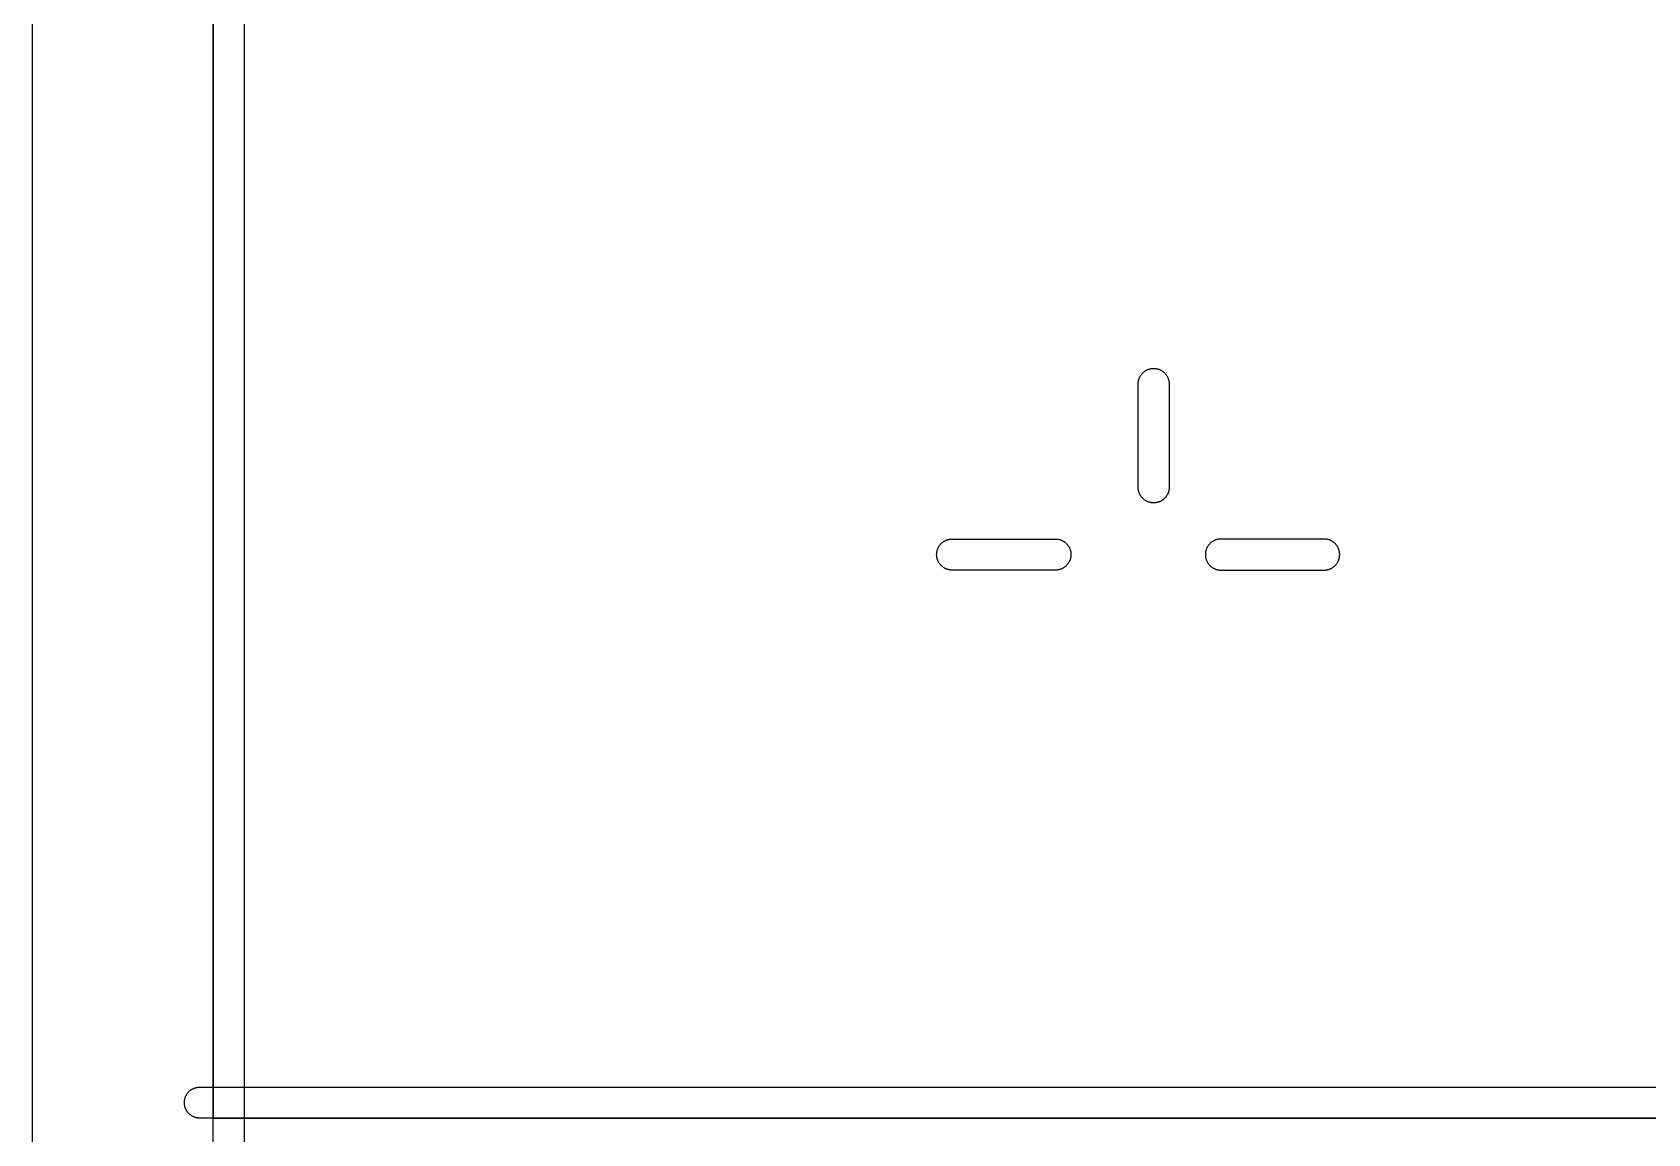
# Model space of a CAD drawing. Extents: x 0 to 1220, y 0 to 2440.
# Drawn here: x 0 to 312.6, y 1530.5 to 1743.5 of the extents above; entities that cross this region are included whole.
import ezdxf

# ---------------------------------------------------------------- set-up
doc = ezdxf.new("R2010")
doc.units = 0
for name, color, linetype in [('CUT_6_12MM', 6, 'CONTINUOUS'), ('PLATTE_1220_2440', 7, 'CONTINUOUS'), ('POCKET_6_12MM', 80, 'CONTINUOUS'), ('POCKET_6__6MM', 4, 'CONTINUOUS')]:
    doc.layers.add(name, color=color, linetype=linetype)

msp = doc.modelspace()

# ---------------------------------------------------------------- linework, layer by layer
at = {"layer": 'CUT_6_12MM'}
for p, q in [((35, 1953.54), (35, 1533.54)), ((35, 1533.54), (1185, 1533.54))]:
    msp.add_line(p, q, dxfattribs=at)
at = {"layer": 'PLATTE_1220_2440'}
msp.add_line((0, 2440), (0, 0), dxfattribs=at)
at = {"layer": 'POCKET_6_12MM'}
for p, q in [((214, 1675.64), (214.01, 1675.74)), ((214, 1675.54), (214, 1675.64)), ((214, 1655.54), (214, 1675.54)), ((214.01, 1675.74), (214.02, 1675.85)), ((214.02, 1675.85), (214.03, 1675.95)), ((214.03, 1675.95), (214.04, 1676.05)), ((214.04, 1676.05), (214.06, 1676.15)), ((214.06, 1676.15), (214.09, 1676.26)), ((214.09, 1676.26), (214.11, 1676.36)), ((214.11, 1676.36), (214.14, 1676.46)), ((214.14, 1676.46), (214.18, 1676.55)), ((214.18, 1676.55), (214.21, 1676.65)), ((214.21, 1676.65), (214.25, 1676.75)), ((214.25, 1676.75), (214.3, 1676.84)), ((214.3, 1676.84), (214.34, 1676.93)), ((214.34, 1676.93), (214.39, 1677.02)), ((214.39, 1677.02), (214.45, 1677.11)), ((214.45, 1677.11), (214.5, 1677.2)), ((214.5, 1677.2), (214.56, 1677.28)), ((214.56, 1677.28), (214.62, 1677.37)), ((214.62, 1677.37), (214.69, 1677.45)), ((214.69, 1677.45), (214.75, 1677.53)), ((214.75, 1677.53), (214.82, 1677.6)), ((214.82, 1677.6), (214.9, 1677.68)), ((214.9, 1677.68), (214.97, 1677.75)), ((214.97, 1677.75), (215.05, 1677.82)), ((215.05, 1677.82), (215.13, 1677.88)), ((215.13, 1677.88), (215.21, 1677.95)), ((215.21, 1677.95), (215.3, 1678.01)), ((215.3, 1678.01), (215.38, 1678.06)), ((215.38, 1678.06), (215.47, 1678.12)), ((215.47, 1678.12), (215.56, 1678.17)), ((215.56, 1678.17), (215.65, 1678.22)), ((215.65, 1678.22), (215.75, 1678.26)), ((215.75, 1678.26), (215.84, 1678.3)), ((215.84, 1678.3), (215.94, 1678.34)), ((215.94, 1678.34), (216.03, 1678.38)), ((216.03, 1678.38), (216.13, 1678.41)), ((216.13, 1678.41), (216.23, 1678.44)), ((216.23, 1678.44), (216.33, 1678.46)), ((216.33, 1678.46), (216.43, 1678.48)), ((216.43, 1678.48), (216.54, 1678.5)), ((216.54, 1678.5), (216.64, 1678.52)), ((216.64, 1678.52), (216.74, 1678.53)), ((216.74, 1678.53), (216.84, 1678.53)), ((216.84, 1678.53), (216.95, 1678.54)), ((216.95, 1678.54), (217.05, 1678.54)), ((217.05, 1678.54), (217.16, 1678.53)), ((217.16, 1678.53), (217.26, 1678.53)), ((217.26, 1678.53), (217.36, 1678.52)), ((217.36, 1678.52), (217.46, 1678.5)), ((217.46, 1678.5), (217.57, 1678.48)), ((217.57, 1678.48), (217.67, 1678.46)), ((217.67, 1678.46), (217.77, 1678.44)), ((217.77, 1678.44), (217.87, 1678.41)), ((217.87, 1678.41), (217.97, 1678.38)), ((217.97, 1678.38), (218.06, 1678.34)), ((218.06, 1678.34), (218.16, 1678.3)), ((218.16, 1678.3), (218.25, 1678.26)), ((218.25, 1678.26), (218.35, 1678.22)), ((218.35, 1678.22), (218.44, 1678.17)), ((218.44, 1678.17), (218.53, 1678.12)), ((218.53, 1678.12), (218.62, 1678.06)), ((218.62, 1678.06), (218.7, 1678.01)), ((218.7, 1678.01), (218.79, 1677.95)), ((218.79, 1677.95), (218.87, 1677.88)), ((218.87, 1677.88), (218.95, 1677.82)), ((218.95, 1677.82), (219.03, 1677.75)), ((219.03, 1677.75), (219.1, 1677.68)), ((219.1, 1677.68), (219.18, 1677.6)), ((219.18, 1677.6), (219.25, 1677.53)), ((219.25, 1677.53), (219.31, 1677.45)), ((219.31, 1677.45), (219.38, 1677.37)), ((219.38, 1677.37), (219.44, 1677.28)), ((219.44, 1677.28), (219.5, 1677.2)), ((219.5, 1677.2), (219.55, 1677.11)), ((219.55, 1677.11), (219.61, 1677.02)), ((219.61, 1677.02), (219.66, 1676.93)), ((219.66, 1676.93), (219.7, 1676.84)), ((219.7, 1676.84), (219.75, 1676.75)), ((219.75, 1676.75), (219.79, 1676.65)), ((219.79, 1676.65), (219.82, 1676.55)), ((219.82, 1676.55), (219.86, 1676.46)), ((219.86, 1676.46), (219.89, 1676.36)), ((219.89, 1676.36), (219.91, 1676.26)), ((219.91, 1676.26), (219.94, 1676.15)), ((219.94, 1676.15), (219.96, 1676.05)), ((219.96, 1676.05), (219.97, 1675.95)), ((219.97, 1675.95), (219.98, 1675.85)), ((219.98, 1675.85), (219.99, 1675.74)), ((219.99, 1675.74), (220, 1675.64)), ((220, 1675.64), (220, 1675.54)), ((220, 1675.54), (220, 1655.54)), ((214, 1655.44), (214, 1655.54)), ((214.01, 1655.33), (214, 1655.44)), ((214.02, 1655.23), (214.01, 1655.33)), ((214.03, 1655.13), (214.02, 1655.23)), ((214.04, 1655.03), (214.03, 1655.13)), ((214.06, 1654.93), (214.04, 1655.03)), ((214.09, 1654.83), (214.06, 1654.93)), ((214.11, 1654.73), (214.09, 1654.83)), ((214.14, 1654.63), (214.11, 1654.73)), ((214.17, 1654.53), (214.14, 1654.63)), ((214.21, 1654.44), (214.17, 1654.53)), ((214.25, 1654.34), (214.21, 1654.44)), ((214.29, 1654.25), (214.25, 1654.34)), ((214.34, 1654.16), (214.29, 1654.25)), ((214.39, 1654.07), (214.34, 1654.16)), ((214.44, 1653.98), (214.39, 1654.07)), ((214.49, 1653.89), (214.44, 1653.98)), ((214.55, 1653.81), (214.49, 1653.89)), ((214.61, 1653.73), (214.55, 1653.81)), ((214.67, 1653.64), (214.61, 1653.73)), ((219.39, 1653.73), (219.33, 1653.64)), ((219.45, 1653.81), (219.39, 1653.73)), ((219.51, 1653.89), (219.45, 1653.81)), ((219.56, 1653.98), (219.51, 1653.89)), ((219.61, 1654.07), (219.56, 1653.98)), ((219.66, 1654.16), (219.61, 1654.07)), ((219.71, 1654.25), (219.66, 1654.16)), ((219.75, 1654.34), (219.71, 1654.25)), ((219.79, 1654.44), (219.75, 1654.34)), ((219.83, 1654.53), (219.79, 1654.44)), ((219.86, 1654.63), (219.83, 1654.53)), ((219.89, 1654.73), (219.86, 1654.63)), ((219.91, 1654.83), (219.89, 1654.73)), ((219.94, 1654.93), (219.91, 1654.83)), ((219.96, 1655.03), (219.94, 1654.93)), ((219.97, 1655.13), (219.96, 1655.03)), ((219.98, 1655.23), (219.97, 1655.13)), ((219.99, 1655.33), (219.98, 1655.23)), ((220, 1655.44), (219.99, 1655.33)), ((220, 1655.54), (220, 1655.44)), ((214.74, 1653.57), (214.67, 1653.64)), ((214.81, 1653.49), (214.74, 1653.57)), ((214.88, 1653.42), (214.81, 1653.49)), ((214.95, 1653.35), (214.88, 1653.42)), ((215.03, 1653.28), (214.95, 1653.35)), ((215.11, 1653.21), (215.03, 1653.28)), ((215.19, 1653.15), (215.11, 1653.21)), ((215.27, 1653.09), (215.19, 1653.15)), ((215.35, 1653.03), (215.27, 1653.09)), ((215.44, 1652.97), (215.35, 1653.03)), ((215.53, 1652.92), (215.44, 1652.97)), ((215.62, 1652.87), (215.53, 1652.92)), ((215.71, 1652.83), (215.62, 1652.87)), ((215.8, 1652.79), (215.71, 1652.83)), ((215.9, 1652.75), (215.8, 1652.79)), ((216, 1652.71), (215.9, 1652.75)), ((216.09, 1652.68), (216, 1652.71)), ((216.19, 1652.65), (216.09, 1652.68)), ((216.29, 1652.62), (216.19, 1652.65)), ((216.39, 1652.6), (216.29, 1652.62)), ((216.49, 1652.58), (216.39, 1652.6)), ((216.59, 1652.57), (216.49, 1652.58)), ((216.69, 1652.55), (216.59, 1652.57)), ((216.8, 1652.54), (216.69, 1652.55)), ((216.9, 1652.54), (216.8, 1652.54)), ((217, 1652.54), (216.9, 1652.54)), ((217.1, 1652.54), (217, 1652.54)), ((217.2, 1652.54), (217.1, 1652.54)), ((217.31, 1652.55), (217.2, 1652.54)), ((217.41, 1652.57), (217.31, 1652.55)), ((217.51, 1652.58), (217.41, 1652.57)), ((217.61, 1652.6), (217.51, 1652.58)), ((217.71, 1652.62), (217.61, 1652.6)), ((217.81, 1652.65), (217.71, 1652.62)), ((217.91, 1652.68), (217.81, 1652.65)), ((218, 1652.71), (217.91, 1652.68)), ((218.1, 1652.75), (218, 1652.71)), ((218.2, 1652.79), (218.1, 1652.75)), ((218.29, 1652.83), (218.2, 1652.79)), ((218.38, 1652.87), (218.29, 1652.83)), ((218.47, 1652.92), (218.38, 1652.87)), ((218.56, 1652.97), (218.47, 1652.92)), ((218.65, 1653.03), (218.56, 1652.97)), ((218.73, 1653.09), (218.65, 1653.03)), ((218.81, 1653.15), (218.73, 1653.09)), ((218.89, 1653.21), (218.81, 1653.15)), ((218.97, 1653.28), (218.89, 1653.21)), ((219.05, 1653.35), (218.97, 1653.28)), ((219.12, 1653.42), (219.05, 1653.35)), ((219.19, 1653.49), (219.12, 1653.42)), ((219.26, 1653.57), (219.19, 1653.49)), ((219.33, 1653.64), (219.26, 1653.57)), ((175.55, 1644.27), (175.61, 1644.35)), ((175.61, 1644.35), (175.67, 1644.43)), ((175.67, 1644.43), (175.74, 1644.51)), ((175.74, 1644.51), (175.81, 1644.59)), ((175.81, 1644.59), (175.88, 1644.66)), ((175.88, 1644.66), (175.95, 1644.73)), ((175.95, 1644.73), (176.03, 1644.8)), ((176.03, 1644.8), (176.11, 1644.86)), ((176.11, 1644.86), (176.19, 1644.93)), ((176.19, 1644.93), (176.27, 1644.99)), ((176.27, 1644.99), (176.35, 1645.05)), ((176.35, 1645.05), (176.44, 1645.1)), ((176.44, 1645.1), (176.53, 1645.15)), ((176.53, 1645.15), (176.62, 1645.2)), ((176.62, 1645.2), (176.71, 1645.25)), ((176.71, 1645.25), (176.8, 1645.29)), ((176.8, 1645.29), (176.9, 1645.33)), ((176.9, 1645.33), (177, 1645.36)), ((177, 1645.36), (177.09, 1645.4)), ((177.09, 1645.4), (177.19, 1645.43)), ((177.19, 1645.43), (177.29, 1645.45)), ((177.29, 1645.45), (177.39, 1645.48)), ((177.39, 1645.48), (177.49, 1645.49)), ((177.49, 1645.49), (177.59, 1645.51)), ((177.59, 1645.51), (177.69, 1645.52)), ((177.69, 1645.52), (177.8, 1645.53)), ((177.8, 1645.53), (177.9, 1645.54)), ((177.9, 1645.54), (178, 1645.54)), ((178, 1645.54), (198, 1645.54)), ((198, 1645.54), (198.1, 1645.54)), ((198.1, 1645.54), (198.21, 1645.53)), ((198.21, 1645.53), (198.31, 1645.52)), ((198.31, 1645.52), (198.41, 1645.51)), ((198.41, 1645.51), (198.52, 1645.49)), ((198.52, 1645.49), (198.62, 1645.47)), ((198.62, 1645.47), (198.72, 1645.45)), ((198.72, 1645.45), (198.82, 1645.42)), ((198.82, 1645.42), (198.92, 1645.39)), ((198.92, 1645.39), (199.02, 1645.36)), ((199.02, 1645.36), (199.11, 1645.32)), ((199.11, 1645.32), (199.21, 1645.28)), ((199.21, 1645.28), (199.3, 1645.24)), ((199.3, 1645.24), (199.39, 1645.19)), ((199.39, 1645.19), (199.49, 1645.14)), ((199.49, 1645.14), (199.57, 1645.09)), ((199.57, 1645.09), (199.66, 1645.04)), ((199.66, 1645.04), (199.75, 1644.98)), ((199.75, 1644.98), (199.83, 1644.92)), ((199.83, 1644.92), (199.91, 1644.85)), ((199.91, 1644.85), (199.99, 1644.78)), ((199.99, 1644.78), (200.07, 1644.71)), ((200.07, 1644.71), (200.14, 1644.64)), ((200.14, 1644.64), (200.21, 1644.57)), ((200.21, 1644.57), (200.28, 1644.49)), ((200.28, 1644.49), (200.35, 1644.41)), ((200.35, 1644.41), (200.41, 1644.33)), ((200.41, 1644.33), (200.47, 1644.24)), ((227.59, 1644.33), (227.53, 1644.24)), ((227.65, 1644.41), (227.59, 1644.33)), ((227.72, 1644.49), (227.65, 1644.41)), ((227.79, 1644.57), (227.72, 1644.49)), ((227.86, 1644.64), (227.79, 1644.57)), ((227.93, 1644.71), (227.86, 1644.64)), ((228.01, 1644.78), (227.93, 1644.71)), ((228.09, 1644.85), (228.01, 1644.78)), ((228.17, 1644.92), (228.09, 1644.85)), ((228.25, 1644.98), (228.17, 1644.92)), ((228.34, 1645.04), (228.25, 1644.98)), ((228.43, 1645.09), (228.34, 1645.04)), ((228.51, 1645.14), (228.43, 1645.09)), ((228.61, 1645.19), (228.51, 1645.14)), ((228.7, 1645.24), (228.61, 1645.19)), ((228.79, 1645.28), (228.7, 1645.24)), ((228.89, 1645.32), (228.79, 1645.28)), ((228.98, 1645.36), (228.89, 1645.32)), ((229.08, 1645.39), (228.98, 1645.36)), ((229.18, 1645.42), (229.08, 1645.39)), ((229.28, 1645.45), (229.18, 1645.42)), ((229.38, 1645.47), (229.28, 1645.45)), ((229.48, 1645.49), (229.38, 1645.47)), ((229.59, 1645.51), (229.48, 1645.49)), ((229.69, 1645.52), (229.59, 1645.51)), ((229.79, 1645.53), (229.69, 1645.52)), ((229.9, 1645.54), (229.79, 1645.53)), ((230, 1645.54), (229.9, 1645.54)), ((250, 1645.54), (230, 1645.54)), ((250.1, 1645.54), (250, 1645.54)), ((250.2, 1645.53), (250.1, 1645.54)), ((250.31, 1645.52), (250.2, 1645.53)), ((250.41, 1645.51), (250.31, 1645.52)), ((250.51, 1645.49), (250.41, 1645.51)), ((250.61, 1645.48), (250.51, 1645.49)), ((250.71, 1645.45), (250.61, 1645.48)), ((250.81, 1645.43), (250.71, 1645.45)), ((250.91, 1645.4), (250.81, 1645.43)), ((251, 1645.36), (250.91, 1645.4)), ((251.1, 1645.33), (251, 1645.36)), ((251.2, 1645.29), (251.1, 1645.33)), ((251.29, 1645.25), (251.2, 1645.29)), ((251.38, 1645.2), (251.29, 1645.25)), ((251.47, 1645.15), (251.38, 1645.2)), ((251.56, 1645.1), (251.47, 1645.15)), ((251.65, 1645.05), (251.56, 1645.1)), ((251.73, 1644.99), (251.65, 1645.05)), ((251.81, 1644.93), (251.73, 1644.99)), ((251.89, 1644.86), (251.81, 1644.93)), ((251.97, 1644.8), (251.89, 1644.86)), ((252.05, 1644.73), (251.97, 1644.8)), ((252.12, 1644.66), (252.05, 1644.73)), ((252.19, 1644.59), (252.12, 1644.66)), ((252.26, 1644.51), (252.19, 1644.59)), ((252.33, 1644.43), (252.26, 1644.51)), ((252.39, 1644.35), (252.33, 1644.43)), ((252.45, 1644.27), (252.39, 1644.35)), ((175, 1642.64), (175.01, 1642.74)), ((175, 1642.54), (175, 1642.64)), ((175, 1642.44), (175, 1642.54)), ((175.01, 1642.33), (175, 1642.44)), ((175.01, 1642.74), (175.02, 1642.84)), ((175.02, 1642.23), (175.01, 1642.33)), ((175.02, 1642.84), (175.03, 1642.95)), ((175.03, 1642.13), (175.02, 1642.23)), ((175.03, 1642.95), (175.04, 1643.05)), ((175.04, 1642.03), (175.03, 1642.13)), ((175.04, 1643.05), (175.06, 1643.15)), ((175.06, 1641.93), (175.04, 1642.03)), ((175.06, 1643.15), (175.09, 1643.25)), ((175.09, 1641.83), (175.06, 1641.93)), ((175.09, 1643.25), (175.11, 1643.35)), ((175.11, 1641.73), (175.09, 1641.83)), ((175.11, 1643.35), (175.14, 1643.45)), ((175.14, 1641.63), (175.11, 1641.73)), ((175.14, 1643.45), (175.17, 1643.54)), ((175.17, 1641.53), (175.14, 1641.63)), ((175.17, 1643.54), (175.21, 1643.64)), ((175.21, 1641.44), (175.17, 1641.53)), ((175.21, 1643.64), (175.25, 1643.73)), ((175.25, 1641.34), (175.21, 1641.44)), ((175.25, 1643.73), (175.29, 1643.83)), ((175.29, 1641.25), (175.25, 1641.34)), ((175.29, 1643.83), (175.34, 1643.92)), ((175.34, 1641.16), (175.29, 1641.25)), ((175.34, 1643.92), (175.39, 1644.01)), ((175.39, 1641.07), (175.34, 1641.16)), ((175.39, 1644.01), (175.44, 1644.1)), ((175.44, 1644.1), (175.49, 1644.18)), ((175.49, 1644.18), (175.55, 1644.27)), ((200.47, 1644.24), (200.53, 1644.16)), ((200.53, 1644.16), (200.58, 1644.07)), ((200.58, 1644.07), (200.63, 1643.98)), ((200.63, 1643.98), (200.68, 1643.89)), ((200.68, 1641.19), (200.63, 1641.1)), ((200.68, 1643.89), (200.72, 1643.79)), ((200.72, 1641.28), (200.68, 1641.19)), ((200.72, 1643.79), (200.77, 1643.7)), ((200.77, 1641.38), (200.72, 1641.28)), ((200.77, 1643.7), (200.81, 1643.6)), ((200.81, 1641.47), (200.77, 1641.38)), ((200.81, 1643.6), (200.84, 1643.5)), ((200.84, 1641.57), (200.81, 1641.47)), ((200.84, 1643.5), (200.87, 1643.41)), ((200.87, 1641.67), (200.84, 1641.57)), ((200.87, 1643.41), (200.9, 1643.31)), ((200.9, 1641.77), (200.87, 1641.67)), ((200.9, 1643.31), (200.92, 1643.21)), ((200.92, 1641.87), (200.9, 1641.77)), ((200.92, 1643.21), (200.95, 1643.1)), ((200.95, 1641.97), (200.92, 1641.87)), ((200.95, 1643.1), (200.96, 1643)), ((200.96, 1642.07), (200.95, 1641.97)), ((200.96, 1643), (200.98, 1642.9)), ((200.98, 1642.18), (200.96, 1642.07)), ((200.98, 1642.9), (200.99, 1642.8)), ((200.99, 1642.28), (200.98, 1642.18)), ((200.99, 1642.8), (201, 1642.69)), ((201, 1642.38), (200.99, 1642.28)), ((201, 1642.69), (201, 1642.59)), ((201, 1642.59), (201, 1642.49)), ((201, 1642.49), (201, 1642.38)), ((227.01, 1642.8), (227, 1642.69)), ((227, 1642.69), (227, 1642.59)), ((227, 1642.59), (227, 1642.49)), ((227, 1642.49), (227, 1642.38)), ((227, 1642.38), (227.01, 1642.28)), ((227.02, 1642.9), (227.01, 1642.8)), ((227.01, 1642.28), (227.02, 1642.18)), ((227.04, 1643), (227.02, 1642.9)), ((227.02, 1642.18), (227.04, 1642.07)), ((227.05, 1643.1), (227.04, 1643)), ((227.04, 1642.07), (227.05, 1641.97)), ((227.08, 1643.21), (227.05, 1643.1)), ((227.05, 1641.97), (227.08, 1641.87)), ((227.1, 1643.31), (227.08, 1643.21)), ((227.08, 1641.87), (227.1, 1641.77)), ((227.13, 1643.41), (227.1, 1643.31)), ((227.1, 1641.77), (227.13, 1641.67)), ((227.16, 1643.5), (227.13, 1643.41)), ((227.13, 1641.67), (227.16, 1641.57)), ((227.19, 1643.6), (227.16, 1643.5)), ((227.16, 1641.57), (227.19, 1641.47)), ((227.23, 1643.7), (227.19, 1643.6)), ((227.19, 1641.47), (227.23, 1641.38)), ((227.28, 1643.79), (227.23, 1643.7)), ((227.23, 1641.38), (227.28, 1641.28)), ((227.32, 1643.89), (227.28, 1643.79)), ((227.28, 1641.28), (227.32, 1641.19)), ((227.37, 1643.98), (227.32, 1643.89)), ((227.32, 1641.19), (227.37, 1641.1)), ((227.42, 1644.07), (227.37, 1643.98)), ((227.47, 1644.16), (227.42, 1644.07)), ((227.53, 1644.24), (227.47, 1644.16)), ((252.51, 1644.18), (252.45, 1644.27)), ((252.56, 1644.1), (252.51, 1644.18)), ((252.61, 1644.01), (252.56, 1644.1)), ((252.66, 1643.92), (252.61, 1644.01)), ((252.61, 1641.07), (252.66, 1641.16)), ((252.71, 1643.83), (252.66, 1643.92)), ((252.66, 1641.16), (252.71, 1641.25)), ((252.75, 1643.73), (252.71, 1643.83)), ((252.71, 1641.25), (252.75, 1641.34)), ((252.79, 1643.64), (252.75, 1643.73)), ((252.75, 1641.34), (252.79, 1641.44)), ((252.83, 1643.54), (252.79, 1643.64)), ((252.79, 1641.44), (252.83, 1641.53)), ((252.86, 1643.45), (252.83, 1643.54)), ((252.83, 1641.53), (252.86, 1641.63)), ((252.89, 1643.35), (252.86, 1643.45)), ((252.86, 1641.63), (252.89, 1641.73)), ((252.91, 1643.25), (252.89, 1643.35)), ((252.89, 1641.73), (252.91, 1641.83)), ((252.94, 1643.15), (252.91, 1643.25)), ((252.91, 1641.83), (252.94, 1641.93)), ((252.96, 1643.05), (252.94, 1643.15)), ((252.94, 1641.93), (252.96, 1642.03)), ((252.97, 1642.95), (252.96, 1643.05)), ((252.96, 1642.03), (252.97, 1642.13)), ((252.98, 1642.84), (252.97, 1642.95)), ((252.97, 1642.13), (252.98, 1642.23)), ((252.99, 1642.74), (252.98, 1642.84)), ((252.98, 1642.23), (252.99, 1642.33)), ((253, 1642.64), (252.99, 1642.74)), ((252.99, 1642.33), (253, 1642.44)), ((253, 1642.54), (253, 1642.64)), ((253, 1642.44), (253, 1642.54)), ((175.44, 1640.98), (175.39, 1641.07)), ((175.49, 1640.89), (175.44, 1640.98)), ((175.55, 1640.81), (175.49, 1640.89)), ((175.61, 1640.73), (175.55, 1640.81)), ((175.67, 1640.64), (175.61, 1640.73)), ((175.74, 1640.57), (175.67, 1640.64)), ((175.81, 1640.49), (175.74, 1640.57)), ((175.88, 1640.42), (175.81, 1640.49)), ((175.95, 1640.35), (175.88, 1640.42)), ((176.03, 1640.28), (175.95, 1640.35)), ((176.11, 1640.21), (176.03, 1640.28)), ((176.19, 1640.15), (176.11, 1640.21)), ((176.27, 1640.09), (176.19, 1640.15)), ((176.35, 1640.03), (176.27, 1640.09)), ((176.44, 1639.97), (176.35, 1640.03)), ((176.53, 1639.92), (176.44, 1639.97)), ((176.62, 1639.87), (176.53, 1639.92)), ((176.71, 1639.83), (176.62, 1639.87)), ((176.8, 1639.79), (176.71, 1639.83)), ((176.9, 1639.75), (176.8, 1639.79)), ((177, 1639.71), (176.9, 1639.75)), ((177.09, 1639.68), (177, 1639.71)), ((177.19, 1639.65), (177.09, 1639.68)), ((177.29, 1639.62), (177.19, 1639.65)), ((177.39, 1639.6), (177.29, 1639.62)), ((177.49, 1639.58), (177.39, 1639.6)), ((177.59, 1639.57), (177.49, 1639.58)), ((177.69, 1639.55), (177.59, 1639.57)), ((177.8, 1639.54), (177.69, 1639.55)), ((177.9, 1639.54), (177.8, 1639.54)), ((178, 1639.54), (177.9, 1639.54)), ((198, 1639.54), (178, 1639.54)), ((198.1, 1639.54), (198, 1639.54)), ((198.21, 1639.54), (198.1, 1639.54)), ((198.31, 1639.55), (198.21, 1639.54)), ((198.41, 1639.57), (198.31, 1639.55)), ((198.52, 1639.58), (198.41, 1639.57)), ((198.62, 1639.6), (198.52, 1639.58)), ((198.72, 1639.63), (198.62, 1639.6)), ((198.82, 1639.65), (198.72, 1639.63)), ((198.92, 1639.68), (198.82, 1639.65)), ((199.02, 1639.71), (198.92, 1639.68)), ((199.11, 1639.75), (199.02, 1639.71)), ((199.21, 1639.79), (199.11, 1639.75)), ((199.3, 1639.83), (199.21, 1639.79)), ((199.39, 1639.88), (199.3, 1639.83)), ((199.49, 1639.93), (199.39, 1639.88)), ((199.57, 1639.98), (199.49, 1639.93)), ((199.66, 1640.04), (199.57, 1639.98)), ((199.75, 1640.1), (199.66, 1640.04)), ((199.83, 1640.16), (199.75, 1640.1)), ((199.91, 1640.22), (199.83, 1640.16)), ((199.99, 1640.29), (199.91, 1640.22)), ((200.07, 1640.36), (199.99, 1640.29)), ((200.14, 1640.43), (200.07, 1640.36)), ((200.21, 1640.51), (200.14, 1640.43)), ((200.28, 1640.59), (200.21, 1640.51)), ((200.35, 1640.67), (200.28, 1640.59)), ((200.41, 1640.75), (200.35, 1640.67)), ((200.47, 1640.83), (200.41, 1640.75)), ((200.53, 1640.92), (200.47, 1640.83)), ((200.58, 1641.01), (200.53, 1640.92)), ((200.63, 1641.1), (200.58, 1641.01)), ((227.37, 1641.1), (227.42, 1641.01)), ((227.42, 1641.01), (227.47, 1640.92)), ((227.47, 1640.92), (227.53, 1640.83)), ((227.53, 1640.83), (227.59, 1640.75)), ((227.59, 1640.75), (227.65, 1640.67)), ((227.65, 1640.67), (227.72, 1640.59)), ((227.72, 1640.59), (227.79, 1640.51)), ((227.79, 1640.51), (227.86, 1640.43)), ((227.86, 1640.43), (227.93, 1640.36)), ((227.93, 1640.36), (228.01, 1640.29)), ((228.01, 1640.29), (228.09, 1640.22)), ((228.09, 1640.22), (228.17, 1640.16)), ((228.17, 1640.16), (228.25, 1640.1)), ((228.25, 1640.1), (228.34, 1640.04)), ((228.34, 1640.04), (228.43, 1639.98)), ((228.43, 1639.98), (228.51, 1639.93)), ((228.51, 1639.93), (228.61, 1639.88)), ((228.61, 1639.88), (228.7, 1639.83)), ((228.7, 1639.83), (228.79, 1639.79)), ((228.79, 1639.79), (228.89, 1639.75)), ((228.89, 1639.75), (228.98, 1639.71)), ((228.98, 1639.71), (229.08, 1639.68)), ((229.08, 1639.68), (229.18, 1639.65)), ((229.18, 1639.65), (229.28, 1639.63)), ((229.28, 1639.63), (229.38, 1639.6)), ((229.38, 1639.6), (229.48, 1639.58)), ((229.48, 1639.58), (229.59, 1639.57)), ((229.59, 1639.57), (229.69, 1639.55)), ((229.69, 1639.55), (229.79, 1639.54)), ((229.79, 1639.54), (229.9, 1639.54)), ((229.9, 1639.54), (230, 1639.54)), ((230, 1639.54), (250, 1639.54)), ((250, 1639.54), (250.1, 1639.54)), ((250.1, 1639.54), (250.2, 1639.54)), ((250.2, 1639.54), (250.31, 1639.55)), ((250.31, 1639.55), (250.41, 1639.57)), ((250.41, 1639.57), (250.51, 1639.58)), ((250.51, 1639.58), (250.61, 1639.6)), ((250.61, 1639.6), (250.71, 1639.62)), ((250.71, 1639.62), (250.81, 1639.65)), ((250.81, 1639.65), (250.91, 1639.68)), ((250.91, 1639.68), (251, 1639.71)), ((251, 1639.71), (251.1, 1639.75)), ((251.1, 1639.75), (251.2, 1639.79)), ((251.2, 1639.79), (251.29, 1639.83)), ((251.29, 1639.83), (251.38, 1639.87)), ((251.38, 1639.87), (251.47, 1639.92)), ((251.47, 1639.92), (251.56, 1639.97)), ((251.56, 1639.97), (251.65, 1640.03)), ((251.65, 1640.03), (251.73, 1640.09)), ((251.73, 1640.09), (251.81, 1640.15)), ((251.81, 1640.15), (251.89, 1640.21)), ((251.89, 1640.21), (251.97, 1640.28)), ((251.97, 1640.28), (252.05, 1640.35)), ((252.05, 1640.35), (252.12, 1640.42)), ((252.12, 1640.42), (252.19, 1640.49)), ((252.19, 1640.49), (252.26, 1640.57)), ((252.26, 1640.57), (252.33, 1640.64)), ((252.33, 1640.64), (252.39, 1640.73)), ((252.39, 1640.73), (252.45, 1640.81)), ((252.45, 1640.81), (252.51, 1640.89)), ((252.51, 1640.89), (252.56, 1640.98)), ((252.56, 1640.98), (252.61, 1641.07))]:
    msp.add_line(p, q, dxfattribs=at)
at = {"layer": 'POCKET_6__6MM'}
for p, q in [((35, 1194.15), (35, 2393.83)), ((41, 2393.83), (41, 1194.15)), ((29.76, 1537.92), (29.81, 1538.01)), ((29.81, 1538.01), (29.86, 1538.1)), ((29.86, 1538.1), (29.91, 1538.18)), ((29.91, 1538.18), (29.97, 1538.27)), ((29.97, 1538.27), (30.03, 1538.35)), ((30.03, 1538.35), (30.1, 1538.43)), ((30.1, 1538.43), (30.16, 1538.51)), ((30.16, 1538.51), (30.23, 1538.59)), ((30.23, 1538.59), (30.3, 1538.66)), ((30.3, 1538.66), (30.38, 1538.73)), ((30.38, 1538.73), (30.45, 1538.8)), ((30.45, 1538.8), (30.53, 1538.86)), ((30.53, 1538.86), (30.61, 1538.93)), ((30.61, 1538.93), (30.69, 1538.99)), ((30.69, 1538.99), (30.78, 1539.05)), ((30.78, 1539.05), (30.86, 1539.1)), ((30.86, 1539.1), (30.95, 1539.15)), ((30.95, 1539.15), (31.04, 1539.2)), ((31.04, 1539.2), (31.13, 1539.25)), ((31.13, 1539.25), (31.23, 1539.29)), ((31.23, 1539.29), (31.32, 1539.33)), ((31.32, 1539.33), (31.42, 1539.36)), ((31.42, 1539.36), (31.52, 1539.4)), ((31.52, 1539.4), (31.61, 1539.43)), ((31.61, 1539.43), (31.71, 1539.45)), ((31.71, 1539.45), (31.81, 1539.48)), ((31.81, 1539.48), (31.91, 1539.49)), ((31.91, 1539.49), (32.01, 1539.51)), ((32.01, 1539.51), (32.12, 1539.52)), ((32.12, 1539.52), (32.22, 1539.53)), ((32.22, 1539.53), (32.32, 1539.54)), ((32.32, 1539.54), (32.42, 1539.54)), ((32.42, 1539.54), (1187, 1539.54)), ((29.42, 1536.64), (29.43, 1536.74)), ((29.42, 1536.54), (29.42, 1536.64)), ((29.42, 1536.44), (29.42, 1536.54)), ((29.43, 1536.33), (29.42, 1536.44)), ((29.43, 1536.74), (29.44, 1536.84)), ((29.44, 1536.23), (29.43, 1536.33)), ((29.44, 1536.84), (29.45, 1536.95)), ((29.45, 1536.13), (29.44, 1536.23)), ((29.45, 1536.95), (29.47, 1537.05)), ((29.47, 1536.03), (29.45, 1536.13)), ((29.47, 1537.05), (29.49, 1537.15)), ((29.49, 1535.93), (29.47, 1536.03)), ((29.49, 1537.15), (29.51, 1537.25)), ((29.51, 1535.83), (29.49, 1535.93)), ((29.51, 1537.25), (29.53, 1537.35)), ((29.53, 1535.73), (29.51, 1535.83)), ((29.53, 1537.35), (29.56, 1537.45)), ((29.56, 1535.63), (29.53, 1535.73)), ((29.56, 1537.45), (29.6, 1537.54)), ((29.6, 1535.53), (29.56, 1535.63)), ((29.6, 1537.54), (29.63, 1537.64)), ((29.63, 1535.44), (29.6, 1535.53)), ((29.63, 1537.64), (29.67, 1537.73)), ((29.67, 1535.34), (29.63, 1535.44)), ((29.67, 1537.73), (29.71, 1537.83)), ((29.71, 1535.25), (29.67, 1535.34)), ((29.71, 1537.83), (29.76, 1537.92)), ((29.76, 1535.16), (29.71, 1535.25)), ((29.81, 1535.07), (29.76, 1535.16)), ((29.86, 1534.98), (29.81, 1535.07)), ((29.91, 1534.89), (29.86, 1534.98)), ((29.97, 1534.81), (29.91, 1534.89)), ((30.03, 1534.73), (29.97, 1534.81)), ((30.1, 1534.64), (30.03, 1534.73)), ((30.16, 1534.57), (30.1, 1534.64)), ((30.23, 1534.49), (30.16, 1534.57)), ((30.3, 1534.42), (30.23, 1534.49)), ((30.38, 1534.35), (30.3, 1534.42)), ((30.45, 1534.28), (30.38, 1534.35)), ((30.53, 1534.21), (30.45, 1534.28)), ((30.61, 1534.15), (30.53, 1534.21)), ((30.69, 1534.09), (30.61, 1534.15)), ((30.78, 1534.03), (30.69, 1534.09)), ((30.86, 1533.97), (30.78, 1534.03)), ((30.95, 1533.92), (30.86, 1533.97)), ((31.04, 1533.87), (30.95, 1533.92)), ((31.13, 1533.83), (31.04, 1533.87)), ((31.23, 1533.79), (31.13, 1533.83)), ((31.32, 1533.75), (31.23, 1533.79)), ((31.42, 1533.71), (31.32, 1533.75)), ((31.52, 1533.68), (31.42, 1533.71)), ((31.61, 1533.65), (31.52, 1533.68)), ((31.71, 1533.62), (31.61, 1533.65)), ((31.81, 1533.6), (31.71, 1533.62)), ((31.91, 1533.58), (31.81, 1533.6)), ((32.01, 1533.57), (31.91, 1533.58)), ((32.12, 1533.55), (32.01, 1533.57)), ((32.22, 1533.54), (32.12, 1533.55)), ((32.32, 1533.54), (32.22, 1533.54)), ((32.42, 1533.54), (32.32, 1533.54)), ((1187, 1533.54), (32.42, 1533.54))]:
    msp.add_line(p, q, dxfattribs=at)

doc.saveas('drawing.dxf')
